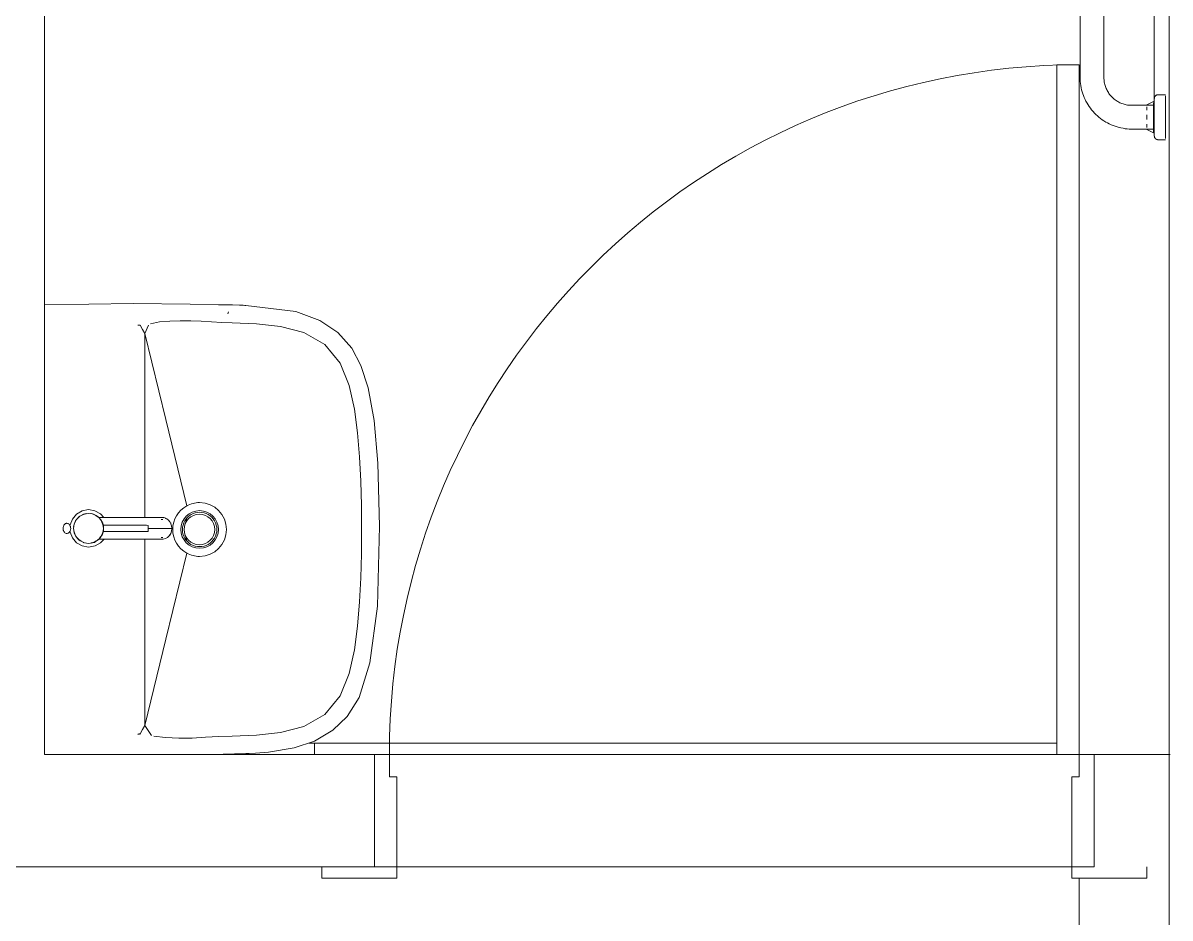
# Model space of a CAD drawing. Header units: millimetres. Extents: x 565.4 to 596.6, y 239.2 to 280.8.
# Drawn here: x 573.306 to 574.836, y 263.442 to 264.636 of the extents above; entities that cross this region are included whole.
import ezdxf

# ---------------------------------------------------------------- set-up
doc = ezdxf.new("R2010")
doc.units = ezdxf.units.MM
doc.header["$LTSCALE"] = 75
for name, color, linetype, lineweight in [('A Arquitetura LRZ', 252, 'Continuous', 9), ('A Esquadrias LRZ', 252, 'Continuous', 9), ('A Mobiliário LRZ', 253, 'Continuous', 9)]:
    doc.layers.add(name, color=color, linetype=linetype, lineweight=lineweight)

msp = doc.modelspace()

# ---------------------------------------------------------------- linework, layer by layer
at = {"layer": 'A Arquitetura LRZ'}
for p, q in [((573.3348, 263.6604), (573.3348, 265.6604)), ((574.8348, 265.6604), (574.8348, 263.5104)), ((573.7748, 263.6604), (573.3348, 263.6604)), ((573.7748, 263.5104), (573.7748, 263.6604)), ((574.8348, 263.6604), (574.7348, 263.6604)), ((574.7348, 263.6604), (574.7348, 263.5104)), ((574.8348, 263.6604), (574.8358, 263.6604)), ((573.1048, 263.5104), (573.7748, 263.5104))]:
    msp.add_line(p, q, dxfattribs=at)
at = {"layer": 'A Esquadrias LRZ'}
for p, q in [((574.8148, 264.5342), (574.8148, 264.6854)), ((574.6848, 264.5804), (574.7148, 264.5804)), ((574.6848, 263.6604), (574.6848, 264.5804)), ((574.7148, 264.5804), (574.7148, 263.6604)), ((574.8348, 262.1163), (574.8348, 264.4866)), ((573.6879, 263.6754), (573.6948, 263.6754)), ((573.6948, 263.6604), (573.6948, 263.6754)), ((573.6948, 263.6754), (573.7948, 263.6754)), ((573.7948, 263.6754), (574.6848, 263.6754)), ((573.7948, 263.6754), (573.7948, 263.6604)), ((573.7748, 263.6604), (573.7948, 263.6604)), ((573.7948, 263.6604), (573.7748, 263.6604)), ((573.7948, 263.6604), (574.7148, 263.6604)), ((573.7948, 263.6304), (573.7948, 263.6604)), ((574.7148, 263.6604), (574.6848, 263.6604)), ((574.7148, 263.6604), (574.7148, 263.6304)), ((574.7148, 263.6604), (574.7348, 263.6604)), ((574.7348, 263.6604), (574.7148, 263.6604)), ((573.8048, 263.6304), (573.7948, 263.6304)), ((573.8048, 263.5104), (573.8048, 263.6304)), ((574.7048, 263.6304), (574.7048, 263.5104)), ((574.7148, 263.6304), (574.7048, 263.6304)), ((573.7048, 263.4954), (573.7048, 263.5104)), ((573.8048, 263.5104), (573.7748, 263.5104)), ((573.7748, 263.5104), (573.8048, 263.5104)), ((574.7048, 263.5104), (573.8048, 263.5104)), ((573.8048, 263.5104), (573.8048, 263.4954)), ((574.7348, 263.5104), (574.7048, 263.5104)), ((574.7048, 263.5104), (574.7348, 263.5104)), ((574.7048, 263.4954), (574.7048, 263.5104)), ((574.8048, 263.5104), (574.8048, 263.4954)), ((573.8048, 263.4954), (573.7048, 263.4954)), ((574.8048, 263.4954), (574.7048, 263.4954)), ((574.7148, 263.4954), (574.7148, 262.1163))]:
    msp.add_line(p, q, dxfattribs=at)
msp.add_arc((574.7148, 263.6604), 0.92, 90, 180, dxfattribs=at)
at = {"layer": 'A Mobiliário LRZ'}
for p, q in [((574.716, 265.2574), (574.716, 264.5634)), ((574.7477, 264.5634), (574.7477, 264.6944)), ((574.716, 264.5634), (574.716, 264.5607)), ((574.716, 264.5607), (574.7162, 264.5579)), ((574.7162, 264.5579), (574.7165, 264.5552)), ((574.7165, 264.5552), (574.7168, 264.5525)), ((574.7168, 264.5525), (574.7173, 264.5498)), ((574.7477, 264.563), (574.7477, 264.5634)), ((574.7477, 264.5615), (574.7477, 264.563)), ((574.7478, 264.5601), (574.7477, 264.5615)), ((574.748, 264.5586), (574.7478, 264.5601)), ((574.7482, 264.5571), (574.748, 264.5586)), ((574.7485, 264.5557), (574.7482, 264.5571)), ((574.7488, 264.5542), (574.7485, 264.5557)), ((574.7492, 264.5528), (574.7488, 264.5542)), ((574.7497, 264.5514), (574.7492, 264.5528)), ((574.7502, 264.55), (574.7497, 264.5514)), ((574.7173, 264.5498), (574.7179, 264.5471)), ((574.7179, 264.5471), (574.7186, 264.5444)), ((574.7186, 264.5444), (574.7195, 264.5418)), ((574.7195, 264.5418), (574.7204, 264.5392)), ((574.7204, 264.5392), (574.7214, 264.5366)), ((574.7214, 264.5366), (574.7225, 264.5341)), ((574.7508, 264.5486), (574.7502, 264.55)), ((574.7514, 264.5472), (574.7508, 264.5486)), ((574.7521, 264.5459), (574.7514, 264.5472)), ((574.7528, 264.5446), (574.7521, 264.5459)), ((574.7536, 264.5433), (574.7528, 264.5446)), ((574.7544, 264.5421), (574.7536, 264.5433)), ((574.7553, 264.5409), (574.7544, 264.5421)), ((574.7562, 264.5397), (574.7553, 264.5409)), ((574.7572, 264.5386), (574.7562, 264.5397)), ((574.7582, 264.5375), (574.7572, 264.5386)), ((574.7592, 264.5365), (574.7582, 264.5375)), ((574.7603, 264.5355), (574.7592, 264.5365)), ((574.7615, 264.5345), (574.7603, 264.5355)), ((574.8148, 264.5354), (574.8149, 264.5356)), ((574.8148, 264.5353), (574.8148, 264.5354)), ((574.8148, 264.5354), (574.8148, 264.5354)), ((574.8148, 264.5354), (574.8148, 264.5354)), ((574.8148, 264.5354), (574.8148, 264.5354)), ((574.8148, 264.5354), (574.8148, 264.5353)), ((574.8148, 264.5352), (574.8148, 264.5353)), ((574.8148, 264.5353), (574.8148, 264.5352)), ((574.8148, 264.535), (574.8148, 264.5352)), ((574.8148, 264.5352), (574.8148, 264.5351)), ((574.8148, 264.5351), (574.8148, 264.5349)), ((574.8148, 264.5349), (574.8148, 264.535)), ((574.8148, 264.5349), (574.8148, 264.5347)), ((574.8149, 264.5364), (574.815, 264.5366)), ((574.8149, 264.5362), (574.8149, 264.5364)), ((574.8149, 264.536), (574.8149, 264.5362)), ((574.8149, 264.5358), (574.8149, 264.536)), ((574.8149, 264.5356), (574.8149, 264.5358)), ((574.815, 264.5368), (574.8151, 264.537)), ((574.815, 264.5366), (574.815, 264.5368)), ((574.8151, 264.537), (574.8152, 264.5372)), ((574.8152, 264.5374), (574.8153, 264.5375)), ((574.8152, 264.5372), (574.8152, 264.5374)), ((574.8153, 264.5375), (574.8154, 264.5377)), ((574.8154, 264.5377), (574.8155, 264.5379)), ((574.8155, 264.5379), (574.8156, 264.5381)), ((574.8156, 264.5381), (574.8157, 264.5382)), ((574.8157, 264.5382), (574.8158, 264.5384)), ((574.8158, 264.5384), (574.816, 264.5385)), ((574.816, 264.5385), (574.8161, 264.5387)), ((574.8161, 264.5387), (574.8162, 264.5388)), ((574.8162, 264.5388), (574.8164, 264.539)), ((574.8164, 264.539), (574.8165, 264.5391)), ((574.8165, 264.5391), (574.8167, 264.5393)), ((574.8167, 264.5393), (574.8168, 264.5394)), ((574.8168, 264.5394), (574.817, 264.5395)), ((574.817, 264.5395), (574.8171, 264.5396)), ((574.8171, 264.5396), (574.8173, 264.5397)), ((574.8173, 264.5397), (574.8175, 264.5398)), ((574.8175, 264.5398), (574.8177, 264.5399)), ((574.8177, 264.5399), (574.8178, 264.54)), ((574.8178, 264.54), (574.818, 264.5401)), ((574.818, 264.5401), (574.8182, 264.5401)), ((574.8182, 264.5401), (574.8184, 264.5402)), ((574.8184, 264.5402), (574.8186, 264.5402)), ((574.8186, 264.5402), (574.8188, 264.5403)), ((574.8188, 264.5403), (574.819, 264.5403)), ((574.819, 264.5403), (574.8192, 264.5404)), ((574.8192, 264.5404), (574.8194, 264.5404)), ((574.8194, 264.5404), (574.8196, 264.5404)), ((574.8196, 264.5404), (574.8198, 264.5404)), ((574.8298, 264.5404), (574.8198, 264.5404)), ((574.8198, 264.5404), (574.8198, 264.5404)), ((574.8298, 264.5104), (574.8298, 264.5389)), ((574.7225, 264.5341), (574.7237, 264.5316)), ((574.7237, 264.5316), (574.7251, 264.5292)), ((574.7251, 264.5292), (574.7265, 264.5268)), ((574.7265, 264.5268), (574.728, 264.5245)), ((574.728, 264.5245), (574.7296, 264.5223)), ((574.7296, 264.5223), (574.7313, 264.5201)), ((574.7313, 264.5201), (574.7331, 264.518)), ((574.7626, 264.5336), (574.7615, 264.5345)), ((574.7639, 264.5327), (574.7626, 264.5336)), ((574.7651, 264.5319), (574.7639, 264.5327)), ((574.7664, 264.5312), (574.7651, 264.5319)), ((574.7677, 264.5305), (574.7664, 264.5312)), ((574.769, 264.5298), (574.7677, 264.5305)), ((574.7704, 264.5292), (574.769, 264.5298)), ((574.7717, 264.5286), (574.7704, 264.5292)), ((574.7731, 264.5281), (574.7717, 264.5286)), ((574.7746, 264.5277), (574.7731, 264.5281)), ((574.776, 264.5273), (574.7746, 264.5277)), ((574.7775, 264.527), (574.776, 264.5273)), ((574.7789, 264.5267), (574.7775, 264.527)), ((574.7804, 264.5265), (574.7789, 264.5267)), ((574.7819, 264.5264), (574.7804, 264.5265)), ((574.7834, 264.5263), (574.7819, 264.5264)), ((574.7848, 264.5263), (574.7834, 264.5263)), ((574.8148, 264.5263), (574.7848, 264.5263)), ((574.8138, 264.5313), (574.8048, 264.5271)), ((574.8048, 264.5271), (574.8048, 264.5267)), ((574.8048, 264.5242), (574.8048, 264.5198)), ((574.8148, 264.5313), (574.8138, 264.5313)), ((574.8138, 264.5302), (574.8138, 264.5104)), ((574.8148, 264.5346), (574.8148, 264.5349)), ((574.8148, 264.5347), (574.8148, 264.5344)), ((574.8148, 264.5344), (574.8148, 264.5346)), ((574.8148, 264.534), (574.8148, 264.5344)), ((574.8148, 264.5344), (574.8148, 264.5341)), ((574.8148, 264.5341), (574.8148, 264.5338)), ((574.8148, 264.5337), (574.8148, 264.534)), ((574.8148, 264.5338), (574.8148, 264.5334)), ((574.8148, 264.5333), (574.8148, 264.5337)), ((574.8148, 264.5334), (574.8148, 264.533)), ((574.8148, 264.5329), (574.8148, 264.5333)), ((574.8148, 264.533), (574.8148, 264.5326)), ((574.8148, 264.5325), (574.8148, 264.5329)), ((574.8148, 264.5326), (574.8148, 264.5321)), ((574.8148, 264.532), (574.8148, 264.5325)), ((574.8148, 264.5321), (574.8148, 264.5316)), ((574.8148, 264.5314), (574.8148, 264.532)), ((574.8148, 264.5316), (574.8148, 264.531)), ((574.8148, 264.5309), (574.8148, 264.5314)), ((574.8148, 264.531), (574.8148, 264.5305)), ((574.8148, 264.5303), (574.8148, 264.5309)), ((574.8148, 264.5305), (574.8148, 264.5298)), ((574.8148, 264.5298), (574.8148, 264.5292)), ((574.8148, 264.5292), (574.8148, 264.5285)), ((574.8148, 264.5285), (574.8148, 264.5278)), ((574.8148, 264.5278), (574.8148, 264.5271)), ((574.8148, 264.5271), (574.8148, 264.5263)), ((574.8148, 264.5263), (574.8148, 264.5255)), ((574.8148, 264.5255), (574.8148, 264.5247)), ((574.8148, 264.5247), (574.8148, 264.5239)), ((574.8148, 264.5239), (574.8148, 264.5231)), ((574.8148, 264.5231), (574.8148, 264.5222)), ((574.8148, 264.5222), (574.8148, 264.5213)), ((574.8148, 264.5213), (574.8148, 264.5204)), ((574.8148, 264.5204), (574.8148, 264.5195)), ((574.7331, 264.518), (574.7349, 264.516)), ((574.7349, 264.516), (574.7369, 264.514)), ((574.7369, 264.514), (574.7389, 264.5121)), ((574.7389, 264.5121), (574.741, 264.5103)), ((574.741, 264.5103), (574.7431, 264.5086)), ((574.7431, 264.5086), (574.7453, 264.507)), ((574.7453, 264.507), (574.7476, 264.5055)), ((574.7476, 264.5055), (574.75, 264.504)), ((574.8048, 264.5135), (574.8048, 264.5104)), ((574.8048, 264.5104), (574.8048, 264.5073)), ((574.8138, 264.5104), (574.8138, 264.4906)), ((574.8148, 264.5195), (574.8148, 264.5185)), ((574.8148, 264.5185), (574.8148, 264.5176)), ((574.8148, 264.5176), (574.8148, 264.5166)), ((574.8148, 264.5166), (574.8148, 264.5156)), ((574.8148, 264.5156), (574.8148, 264.5147)), ((574.8148, 264.5147), (574.8148, 264.5137)), ((574.8148, 264.5137), (574.8148, 264.5127)), ((574.8148, 264.5127), (574.8148, 264.5117)), ((574.8148, 264.5117), (574.8148, 264.5107)), ((574.8148, 264.5107), (574.8148, 264.5104)), ((574.8148, 264.5104), (574.8148, 264.5094)), ((574.8148, 264.5094), (574.8148, 264.5084)), ((574.8148, 264.5084), (574.8148, 264.5074)), ((574.8148, 264.5074), (574.8148, 264.5064)), ((574.8148, 264.5064), (574.8148, 264.5054)), ((574.8148, 264.5054), (574.8148, 264.5045)), ((574.8148, 264.5045), (574.8148, 264.5035)), ((574.8298, 264.4819), (574.8298, 264.5104)), ((574.75, 264.504), (574.7524, 264.5027)), ((574.7524, 264.5027), (574.7548, 264.5014)), ((574.7548, 264.5014), (574.7573, 264.5003)), ((574.7573, 264.5003), (574.7599, 264.4992)), ((574.7599, 264.4992), (574.7625, 264.4983)), ((574.7625, 264.4983), (574.7651, 264.4974)), ((574.7651, 264.4974), (574.7678, 264.4967)), ((574.7678, 264.4967), (574.7704, 264.4961)), ((574.7704, 264.4961), (574.7731, 264.4956)), ((574.7731, 264.4956), (574.7759, 264.4951)), ((574.7759, 264.4951), (574.7786, 264.4948)), ((574.7786, 264.4948), (574.7813, 264.4946)), ((574.7813, 264.4946), (574.7841, 264.4946)), ((574.7841, 264.4946), (574.7848, 264.4946)), ((574.7848, 264.4946), (574.8148, 264.4946)), ((574.8048, 264.5011), (574.8048, 264.4966)), ((574.8048, 264.4941), (574.8048, 264.4938)), ((574.8048, 264.4938), (574.8138, 264.4896)), ((574.8138, 264.4896), (574.8148, 264.4896)), ((574.8148, 264.5035), (574.8148, 264.5025)), ((574.8148, 264.5025), (574.8148, 264.5016)), ((574.8148, 264.5016), (574.8148, 264.5007)), ((574.8148, 264.5007), (574.8148, 264.4998)), ((574.8148, 264.4998), (574.8148, 264.4989)), ((574.8148, 264.4989), (574.8148, 264.498)), ((574.8148, 264.498), (574.8148, 264.4971)), ((574.8148, 264.4971), (574.8148, 264.4963)), ((574.8148, 264.4963), (574.8148, 264.4955)), ((574.8148, 264.4955), (574.8148, 264.4947)), ((574.8148, 264.4947), (574.8148, 264.4939)), ((574.8148, 264.4939), (574.8148, 264.4932)), ((574.8148, 264.4932), (574.8148, 264.4925)), ((574.8148, 264.4925), (574.8148, 264.4918)), ((574.8148, 264.4918), (574.8148, 264.4911)), ((574.8148, 264.4911), (574.8148, 264.4905)), ((574.8148, 264.4905), (574.8148, 264.4899)), ((574.8148, 264.4898), (574.8148, 264.4904)), ((574.8148, 264.4899), (574.8148, 264.4894)), ((574.8148, 264.4892), (574.8148, 264.4898)), ((574.8148, 264.4894), (574.8148, 264.4888)), ((574.8148, 264.4887), (574.8148, 264.4892)), ((574.8148, 264.4888), (574.8148, 264.4884)), ((574.8148, 264.4882), (574.8148, 264.4887)), ((574.8148, 264.4884), (574.8148, 264.4879)), ((574.8148, 264.4878), (574.8148, 264.4882)), ((574.8148, 264.4879), (574.8148, 264.4875)), ((574.8148, 264.4874), (574.8148, 264.4878)), ((574.8148, 264.4875), (574.8148, 264.4871)), ((574.8148, 264.487), (574.8148, 264.4874)), ((574.8148, 264.4871), (574.8148, 264.4868)), ((574.8148, 264.4867), (574.8148, 264.487)), ((574.8148, 264.4868), (574.8148, 264.4865)), ((574.8148, 264.4864), (574.8148, 264.4867)), ((574.8148, 264.4865), (574.8148, 264.4862)), ((574.8148, 264.4861), (574.8148, 264.4864)), ((574.8148, 264.4862), (574.8148, 264.486)), ((574.8148, 264.4859), (574.8148, 264.4861)), ((574.8148, 264.486), (574.8148, 264.4858)), ((574.8148, 264.4857), (574.8148, 264.4859)), ((574.8148, 264.4858), (574.8148, 264.4856)), ((574.8148, 264.4856), (574.8148, 264.4857)), ((574.8148, 264.4856), (574.8148, 264.4855)), ((574.8148, 264.4855), (574.8148, 264.4856)), ((574.8148, 264.4855), (574.8148, 264.4854)), ((574.8148, 264.4854), (574.8148, 264.4855)), ((574.8148, 264.4853), (574.8148, 264.4854)), ((574.8148, 264.4854), (574.8148, 264.4854)), ((574.8148, 264.4854), (574.8148, 264.4854)), ((574.8148, 264.4854), (574.8148, 264.4854)), ((574.8149, 264.4851), (574.8148, 264.4853)), ((574.8149, 264.485), (574.8149, 264.4851)), ((574.8149, 264.4848), (574.8149, 264.485)), ((574.8149, 264.4846), (574.8149, 264.4848)), ((574.815, 264.4844), (574.8149, 264.4846)), ((574.815, 264.4842), (574.815, 264.4844)), ((574.8151, 264.484), (574.815, 264.4842)), ((574.8151, 264.4838), (574.8151, 264.484)), ((574.8152, 264.4836), (574.8151, 264.4838)), ((574.8153, 264.4834), (574.8152, 264.4836)), ((574.8153, 264.4832), (574.8153, 264.4834)), ((574.8154, 264.483), (574.8153, 264.4832)), ((574.8155, 264.4829), (574.8154, 264.483)), ((574.8156, 264.4827), (574.8155, 264.4829)), ((574.8158, 264.4825), (574.8156, 264.4827)), ((574.8159, 264.4824), (574.8158, 264.4825)), ((574.816, 264.4822), (574.8159, 264.4824)), ((574.8161, 264.4821), (574.816, 264.4822)), ((574.8163, 264.4819), (574.8161, 264.4821)), ((574.8164, 264.4818), (574.8163, 264.4819)), ((574.8165, 264.4816), (574.8164, 264.4818)), ((574.8167, 264.4815), (574.8165, 264.4816)), ((574.8169, 264.4814), (574.8167, 264.4815)), ((574.817, 264.4813), (574.8169, 264.4814)), ((574.8172, 264.4812), (574.817, 264.4813)), ((574.8174, 264.4811), (574.8172, 264.4812)), ((574.8175, 264.481), (574.8174, 264.4811)), ((574.8177, 264.4809), (574.8175, 264.481)), ((574.8179, 264.4808), (574.8177, 264.4809)), ((574.8181, 264.4807), (574.8179, 264.4808)), ((574.8183, 264.4807), (574.8181, 264.4807)), ((574.8185, 264.4806), (574.8183, 264.4807)), ((574.8187, 264.4805), (574.8185, 264.4806)), ((574.8189, 264.4805), (574.8187, 264.4805)), ((574.819, 264.4805), (574.8189, 264.4805)), ((574.8192, 264.4804), (574.819, 264.4805)), ((574.8194, 264.4804), (574.8192, 264.4804)), ((574.8196, 264.4804), (574.8194, 264.4804)), ((574.8198, 264.4804), (574.8196, 264.4804)), ((574.8198, 264.4804), (574.8298, 264.4804)), ((573.3348, 264.2602), (573.4532, 264.262)), ((573.4532, 264.262), (573.529, 264.2611)), ((573.529, 264.2611), (573.5668, 264.2603)), ((573.5668, 264.2603), (573.5857, 264.2599)), ((573.5857, 264.2599), (573.5952, 264.2596)), ((573.5952, 264.2596), (573.5999, 264.2595)), ((573.5999, 264.2595), (573.6023, 264.2594)), ((573.6023, 264.2594), (573.6029, 264.2593)), ((573.6029, 264.2593), (573.6033, 264.2593)), ((573.6033, 264.2593), (573.6701, 264.2512)), ((573.6701, 264.2512), (573.702, 264.2393)), ((573.461, 264.233), (573.4595, 264.233)), ((573.4621, 264.233), (573.461, 264.233)), ((573.4625, 264.233), (573.4621, 264.233)), ((573.4656, 264.2274), (573.4625, 264.233)), ((573.4738, 264.2328), (573.4687, 264.2218)), ((573.4883, 264.2373), (573.4763, 264.2346)), ((573.5021, 264.2385), (573.4883, 264.2373)), ((573.516, 264.2389), (573.5021, 264.2385)), ((573.5299, 264.2387), (573.516, 264.2389)), ((573.5438, 264.2381), (573.5299, 264.2387)), ((573.5576, 264.2373), (573.5438, 264.2381)), ((573.5715, 264.2366), (573.5576, 264.2373)), ((573.5854, 264.2361), (573.5715, 264.2366)), ((573.6176, 264.2349), (573.5854, 264.2361)), ((573.6497, 264.2314), (573.6176, 264.2349)), ((573.6809, 264.2231), (573.6497, 264.2314)), ((573.702, 264.2393), (573.7259, 264.223)), ((573.4687, 264.2218), (573.4656, 264.2274)), ((573.4968, 264.1069), (573.4687, 264.2218)), ((573.4687, 264.2218), (573.4687, 264.1564)), ((573.7089, 264.2073), (573.6809, 264.2231)), ((573.7259, 264.223), (573.7446, 264.2023)), ((573.7291, 264.1824), (573.7089, 264.2073)), ((573.7446, 264.2023), (573.7569, 264.1793)), ((573.7412, 264.1526), (573.7291, 264.1824)), ((573.7569, 264.1793), (573.7665, 264.1494)), ((573.4687, 264.1564), (573.4687, 264.0911)), ((573.7482, 264.1211), (573.7412, 264.1526)), ((573.7665, 264.1494), (573.7746, 264.1057)), ((573.5248, 263.992), (573.4968, 264.1069)), ((573.7525, 264.0892), (573.7482, 264.1211)), ((573.7746, 264.1057), (573.7796, 264.0487)), ((573.4687, 264.0911), (573.4687, 264.0258)), ((573.7552, 264.0571), (573.7525, 264.0892)), ((573.7568, 264.0249), (573.7552, 264.0571)), ((573.7796, 264.0487), (573.7818, 263.965)), ((573.4687, 264.0258), (573.4687, 263.9763)), ((573.7575, 263.9926), (573.7568, 264.0249)), ((573.3851, 263.9853), (573.3776, 263.981)), ((573.3936, 263.9869), (573.3851, 263.9853)), ((573.4022, 263.9854), (573.3936, 263.9869)), ((573.4097, 263.9811), (573.4022, 263.9854)), ((573.7577, 263.9604), (573.7575, 263.9926)), ((573.3721, 263.9743), (573.3692, 263.9667)), ((573.3776, 263.981), (573.3721, 263.9743)), ((573.3776, 263.9736), (573.3747, 263.968)), ((573.3775, 263.9736), (573.3747, 263.968)), ((573.3753, 263.9697), (573.3764, 263.9719)), ((573.3753, 263.9697), (573.3764, 263.9718)), ((573.3764, 263.9719), (573.3778, 263.9739)), ((573.3764, 263.9718), (573.3778, 263.9739)), ((573.382, 263.978), (573.3775, 263.9736)), ((573.382, 263.9781), (573.3776, 263.9736)), ((573.3788, 263.9752), (573.3809, 263.9772)), ((573.3788, 263.9752), (573.3808, 263.9771)), ((573.3808, 263.9771), (573.3815, 263.9777)), ((573.3809, 263.9772), (573.3815, 263.9777)), ((573.3875, 263.9809), (573.382, 263.9781)), ((573.3875, 263.9809), (573.382, 263.978)), ((573.3831, 263.9788), (573.3869, 263.9807)), ((573.3831, 263.9788), (573.3868, 263.9806)), ((573.3868, 263.9806), (573.391, 263.9817)), ((573.3937, 263.9819), (573.3875, 263.9809)), ((573.3911, 263.9815), (573.3875, 263.9809)), ((573.3886, 263.9812), (573.391, 263.9817)), ((573.3988, 263.9812), (573.3937, 263.9819)), ((573.3969, 263.9816), (573.4005, 263.9807)), ((573.397, 263.9816), (573.4005, 263.9807)), ((573.4036, 263.9792), (573.3988, 263.9812)), ((573.4005, 263.9807), (573.4023, 263.9799)), ((573.4005, 263.9807), (573.4023, 263.9799)), ((573.4037, 263.9792), (573.4026, 263.9795)), ((573.4078, 263.976), (573.4036, 263.9792)), ((573.4046, 263.9783), (573.4037, 263.9792)), ((573.405, 263.9783), (573.4065, 263.9772)), ((573.405, 263.9783), (573.4065, 263.9772)), ((573.4065, 263.9772), (573.4077, 263.9762)), ((573.4065, 263.9772), (573.4076, 263.9762)), ((573.4911, 263.9764), (573.4075, 263.9764)), ((573.4075, 263.9764), (573.4451, 263.9764)), ((573.411, 263.9719), (573.4078, 263.976)), ((573.4139, 263.9766), (573.4097, 263.9811)), ((573.4115, 263.9699), (573.411, 263.9719)), ((573.413, 263.9671), (573.411, 263.9719)), ((573.411, 263.9719), (573.4134, 263.9654)), ((573.4112, 263.9714), (573.4134, 263.9654)), ((573.4927, 263.9763), (573.49, 263.9764)), ((573.4928, 263.9739), (573.4905, 263.9739)), ((573.4954, 263.9758), (573.4927, 263.9763)), ((573.498, 263.9746), (573.4954, 263.9758)), ((573.5003, 263.973), (573.498, 263.9746)), ((573.5022, 263.9708), (573.5003, 263.973)), ((573.5036, 263.9681), (573.5022, 263.9708)), ((573.3692, 263.957), (573.3721, 263.9493)), ((573.3747, 263.968), (573.3737, 263.9619)), ((573.3737, 263.9619), (573.3744, 263.9567)), ((573.3738, 263.9638), (573.374, 263.9653)), ((573.3739, 263.9646), (573.374, 263.9653)), ((573.374, 263.9584), (573.3739, 263.9592)), ((573.3741, 263.9583), (573.3739, 263.9592)), ((573.374, 263.9653), (573.3744, 263.967)), ((573.374, 263.9653), (573.3744, 263.967)), ((573.3764, 263.9519), (573.374, 263.9584)), ((573.3741, 263.9595), (573.3747, 263.9557)), ((573.3764, 263.9518), (573.3741, 263.9583)), ((573.3747, 263.968), (573.3742, 263.9645)), ((573.3744, 263.9567), (573.3765, 263.9518)), ((573.3747, 263.9557), (573.3765, 263.9523)), ((573.4109, 263.9524), (573.4122, 263.9543)), ((573.4134, 263.9583), (573.411, 263.9519)), ((573.411, 263.9519), (573.413, 263.9567)), ((573.4122, 263.9543), (573.4128, 263.9573)), ((573.4133, 263.9582), (573.4127, 263.9559)), ((573.4137, 263.9619), (573.413, 263.9671)), ((573.4132, 263.9636), (573.413, 263.9642)), ((573.413, 263.9567), (573.4137, 263.9619)), ((573.4131, 263.9588), (573.4133, 263.9598)), ((573.4651, 263.9661), (573.4132, 263.9661)), ((573.4132, 263.9576), (573.465, 263.9576)), ((573.4134, 263.9654), (573.4135, 263.9645)), ((573.4134, 263.9653), (573.4135, 263.9645)), ((573.4135, 263.9596), (573.4134, 263.9585)), ((573.4135, 263.9592), (573.4134, 263.9585)), ((573.4731, 263.9658), (573.4731, 263.9653)), ((573.4731, 263.9653), (573.4731, 263.9646)), ((573.4731, 263.9646), (573.4731, 263.9638)), ((573.4731, 263.9638), (573.4731, 263.9629)), ((573.4731, 263.9629), (573.4731, 263.9619)), ((573.4731, 263.9619), (573.5048, 263.9619)), ((573.4731, 263.9619), (573.4731, 263.9609)), ((573.4731, 263.9609), (573.4731, 263.9599)), ((573.4731, 263.9599), (573.4731, 263.9591)), ((573.4731, 263.9591), (573.4731, 263.9584)), ((573.4731, 263.9584), (573.4731, 263.9579)), ((573.5014, 263.952), (573.5032, 263.9549)), ((573.5032, 263.9549), (573.5044, 263.9582)), ((573.5045, 263.9651), (573.5036, 263.9681)), ((573.5044, 263.9582), (573.5048, 263.9619)), ((573.5048, 263.9619), (573.5045, 263.9651)), ((573.7575, 263.9281), (573.7577, 263.9604)), ((573.7818, 263.965), (573.7788, 263.8583)), ((573.3777, 263.9427), (573.3721, 263.9493)), ((573.3765, 263.9518), (573.3796, 263.9477)), ((573.3773, 263.9507), (573.3776, 263.9501)), ((573.3776, 263.9501), (573.382, 263.9457)), ((573.3852, 263.9384), (573.3777, 263.9427)), ((573.3809, 263.9466), (573.3788, 263.9486)), ((573.3809, 263.9465), (573.3788, 263.9486)), ((573.3796, 263.9477), (573.3837, 263.9446)), ((573.3815, 263.946), (573.3809, 263.9466)), ((573.3825, 263.9453), (573.3809, 263.9465)), ((573.382, 263.9457), (573.3832, 263.9451)), ((573.3837, 263.9446), (573.3885, 263.9426)), ((573.3938, 263.9369), (573.3852, 263.9384)), ((573.3861, 263.9436), (573.3875, 263.9429)), ((573.3869, 263.9431), (573.3861, 263.9434)), ((573.3869, 263.9431), (573.3861, 263.9434)), ((573.3876, 263.9428), (573.3869, 263.9431)), ((573.3885, 263.9426), (573.3937, 263.9419)), ((573.3895, 263.9425), (573.3908, 263.9423)), ((573.3937, 263.9419), (573.3989, 263.9426)), ((573.4023, 263.9384), (573.3938, 263.9369)), ((573.4005, 263.9431), (573.397, 263.9422)), ((573.3971, 263.9426), (573.4013, 263.9434)), ((573.4006, 263.9431), (573.3972, 263.9422)), ((573.3989, 263.9426), (573.4037, 263.9446)), ((573.4065, 263.9466), (573.4005, 263.9431)), ((573.4066, 263.9466), (573.4006, 263.9431)), ((573.4013, 263.9434), (573.404, 263.9452)), ((573.4098, 263.9428), (573.4023, 263.9384)), ((573.4037, 263.9446), (573.4078, 263.9477)), ((573.406, 263.9465), (573.4078, 263.9477)), ((573.4074, 263.9473), (573.4065, 263.9466)), ((573.4085, 263.9485), (573.4066, 263.9466)), ((573.4074, 263.9473), (573.4911, 263.9473)), ((573.4075, 263.9474), (573.4487, 263.9474)), ((573.4078, 263.9477), (573.411, 263.9519)), ((573.4078, 263.9477), (573.4098, 263.9507)), ((573.4098, 263.9501), (573.409, 263.949)), ((573.4098, 263.9501), (573.409, 263.949)), ((573.4139, 263.9472), (573.4098, 263.9428)), ((573.4118, 263.9535), (573.4111, 263.9521)), ((573.4687, 263.9474), (573.4687, 263.8951)), ((573.49, 263.9474), (573.4931, 263.9475)), ((573.4905, 263.9499), (573.4928, 263.9499)), ((573.4931, 263.9475), (573.4962, 263.9483)), ((573.4962, 263.9483), (573.499, 263.9498)), ((573.499, 263.9498), (573.5014, 263.952)), ((573.4968, 263.8139), (573.5248, 263.9288)), ((573.5424, 263.9375), (573.5424, 263.9375)), ((573.5424, 263.9375), (573.5424, 263.9375)), ((573.5424, 263.9375), (573.5424, 263.9375)), ((573.5424, 263.9375), (573.5424, 263.9375)), ((573.5424, 263.9375), (573.5424, 263.9375)), ((573.5424, 263.9375), (573.5424, 263.9375)), ((573.5424, 263.9375), (573.5424, 263.9375)), ((573.5424, 263.9375), (573.5424, 263.9375)), ((573.5424, 263.9375), (573.5424, 263.9375)), ((573.5424, 263.9375), (573.5424, 263.9375)), ((573.7568, 263.8959), (573.7575, 263.9281)), ((573.4687, 263.8951), (573.4687, 263.8297)), ((573.7552, 263.8637), (573.7568, 263.8959)), ((573.7525, 263.8316), (573.7552, 263.8637)), ((573.7788, 263.8583), (573.769, 263.7823)), ((573.7482, 263.7997), (573.7525, 263.8316)), ((573.4687, 263.8297), (573.4687, 263.7644)), ((573.4687, 263.699), (573.4968, 263.8139)), ((573.7412, 263.7682), (573.7482, 263.7997)), ((573.769, 263.7823), (573.7547, 263.7364)), ((573.4687, 263.7644), (573.4687, 263.699)), ((573.7291, 263.7384), (573.7412, 263.7682)), ((573.7088, 263.7134), (573.7291, 263.7384)), ((573.7547, 263.7364), (573.7387, 263.7108)), ((573.6808, 263.6977), (573.7088, 263.7134)), ((573.7387, 263.7108), (573.7195, 263.6927)), ((573.4656, 263.6934), (573.4687, 263.699)), ((573.4687, 263.699), (573.4776, 263.6856)), ((573.6497, 263.6894), (573.6808, 263.6977)), ((573.4625, 263.6878), (573.4656, 263.6934)), ((573.4808, 263.6847), (573.4962, 263.6828)), ((573.4962, 263.6828), (573.514, 263.682)), ((573.514, 263.682), (573.5319, 263.6822)), ((573.5319, 263.6822), (573.5497, 263.6831)), ((573.5497, 263.6831), (573.5676, 263.684)), ((573.5676, 263.684), (573.5854, 263.6847)), ((573.5854, 263.6847), (573.6176, 263.6859)), ((573.6176, 263.6859), (573.6497, 263.6894)), ((573.7195, 263.6927), (573.6952, 263.6782)), ((573.6335, 263.6635), (573.6163, 263.6621)), ((573.6677, 263.669), (573.6335, 263.6635)), ((573.6952, 263.6782), (573.6677, 263.669)), ((573.3733, 263.6604), (573.3348, 263.6606)), ((573.6033, 263.6615), (573.558, 263.6604)), ((573.6077, 263.6617), (573.6033, 263.6615)), ((573.6163, 263.6621), (573.6077, 263.6617))]:
    msp.add_line(p, q, dxfattribs=at)
for centre, radius, start, end in [((573.5418, 263.9604), 0.0359, 118.344, 180), ((573.5418, 263.9604), 0.0251, 0, 180), ((573.5418, 263.9604), 0.0359, 90, 118.344), ((573.5418, 263.9604), 0.0359, 0, 90), ((573.5415, 263.9604), 0.0204, 0, 180), ((573.5418, 263.9604), 0.0359, 180, 241.656), ((573.5418, 263.9604), 0.0251, 180, 0), ((573.5415, 263.9604), 0.0204, 180, 0), ((573.5418, 263.9604), 0.0359, 270, 0), ((573.3995, 263.9604), 0.0175, 270, 279.2946), ((573.5418, 263.9604), 0.0359, 241.656, 270)]:
    msp.add_arc(centre, radius, start, end, dxfattribs=at)
for points, knots in [([(573.3348, 264.2586), (573.3348, 264.2588), (573.3348, 264.2591), (573.3348, 264.2597), (573.3348, 264.2601), (573.3348, 264.2603), (573.3348, 264.2602)], [0.2857143, 0.2857143, 0.2857143, 0.2857143, 0.4285714, 0.5714286, 0.7857143, 1, 1, 1, 1]), ([(573.4075, 263.9764), (573.4074, 263.9764), (573.4075, 263.9764), (573.4077, 263.9762), (573.4079, 263.976), (573.408, 263.9758), (573.4082, 263.9756), (573.4084, 263.9754), (573.4087, 263.975), (573.4091, 263.9746), (573.4093, 263.9743), (573.4095, 263.9741), (573.4096, 263.974), (573.4097, 263.9739), (573.4098, 263.9737), (573.41, 263.9733), (573.4104, 263.9728), (573.4107, 263.9723), (573.411, 263.9719), (573.4112, 263.9715), (573.4114, 263.9712), (573.4116, 263.9707), (573.4119, 263.9701), (573.4122, 263.9694), (573.4125, 263.9686), (573.4128, 263.9678), (573.413, 263.9669), (573.4132, 263.9663), (573.4133, 263.9659)], [0, 0, 0, 0, 0.0833333, 0.125, 0.1458333, 0.1666667, 0.1875, 0.2083333, 0.25, 0.2916667, 0.3125, 0.3229167, 0.3333333, 0.34375, 0.3541667, 0.375, 0.4166667, 0.4583333, 0.4791667, 0.5, 0.5208333, 0.5416667, 0.5833333, 0.625, 0.6666667, 0.7083333, 0.75, 0.8065723, 0.8065723, 0.8065723, 0.8065723]), ([(573.4098, 263.9737), (573.4097, 263.9739), (573.409, 263.9748), (573.4083, 263.9756), (573.4077, 263.9761)], [0.8680525, 0.8680525, 0.8680525, 0.8680525, 0.8928571, 0.9834293, 0.9834293, 0.9834293, 0.9834293]), ([(573.4135, 263.9648), (573.4134, 263.9653), (573.4132, 263.9664), (573.4128, 263.9679), (573.4125, 263.9688), (573.4123, 263.9691)], [0.5814025, 0.5814025, 0.5814025, 0.5814025, 0.625, 0.6785714, 0.706563, 0.706563, 0.706563, 0.706563]), ([(573.5232, 263.9693), (573.5232, 263.9694), (573.5233, 263.9695), (573.5233, 263.9698), (573.5234, 263.97), (573.5235, 263.9703), (573.5237, 263.9709), (573.5239, 263.9716), (573.5241, 263.9722), (573.5243, 263.9727), (573.5243, 263.973), (573.5244, 263.9733), (573.5245, 263.9736), (573.5245, 263.974), (573.5245, 263.9744), (573.5243, 263.9746), (573.5241, 263.9747), (573.524, 263.9747), (573.5239, 263.9747)], [0.2083333, 0.2083333, 0.2083333, 0.2083333, 0.2152778, 0.2222222, 0.2291667, 0.2361111, 0.25, 0.2777778, 0.3055556, 0.3194444, 0.3333333, 0.3472222, 0.3611111, 0.3888889, 0.4166667, 0.4444444, 0.4722222, 0.4867125, 0.4867125, 0.4867125, 0.4867125]), ([(573.3648, 263.9687), (573.3644, 263.9687), (573.3637, 263.9685), (573.3626, 263.9681), (573.3618, 263.9674), (573.3613, 263.9668), (573.3608, 263.9661), (573.3603, 263.965), (573.3597, 263.9632), (573.3597, 263.9613), (573.36, 263.9596), (573.3605, 263.9581), (573.3615, 263.9566), (573.363, 263.9554), (573.3642, 263.9551), (573.3648, 263.9551)], [-1, -1, -1, -1, -0.930556, -0.861111, -0.791667, -0.756944, -0.722222, -0.652778, -0.583333, -0.444444, -0.388889, -0.333333, -0.222222, -0.111111, 0, 0, 0, 0]), ([(573.3648, 263.9551), (573.3652, 263.9551), (573.3659, 263.9552), (573.367, 263.9557), (573.3677, 263.9563), (573.3683, 263.957), (573.3688, 263.9577), (573.3693, 263.9587), (573.3699, 263.9606), (573.3699, 263.9625), (573.3696, 263.9642), (573.3691, 263.9656), (573.3681, 263.9672), (573.3666, 263.9684), (573.3654, 263.9687), (573.3648, 263.9687)], [-1, -1, -1, -1, -0.930556, -0.861111, -0.791667, -0.756944, -0.722222, -0.652778, -0.583333, -0.444444, -0.388889, -0.333333, -0.222222, -0.111111, 0, 0, 0, 0]), ([(573.4134, 263.9583), (573.4132, 263.9575), (573.413, 263.9565), (573.4126, 263.9554), (573.4123, 263.9547), (573.4121, 263.9541), (573.4118, 263.9534), (573.4115, 263.9528), (573.4112, 263.9522), (573.4109, 263.9517), (573.4107, 263.9514), (573.4106, 263.9512), (573.4105, 263.9511)], [0.1711807, 0.1711807, 0.1711807, 0.1711807, 0.2857143, 0.3214286, 0.3571429, 0.3928571, 0.4285714, 0.4642857, 0.5, 0.5357143, 0.5535714, 0.5714286, 0.5714286, 0.5714286, 0.5714286]), ([(573.411, 263.952), (573.4111, 263.9521), (573.4115, 263.9527), (573.4118, 263.9534), (573.4121, 263.954)], [0.20402436, 0.20402436, 0.20402436, 0.20402436, 0.21428571, 0.2735518, 0.2735518, 0.2735518, 0.2735518]), ([(573.4124, 263.9548), (573.4126, 263.9555), (573.4131, 263.9568), (573.4133, 263.9582), (573.4134, 263.9589)], [0.2977306, 0.2977306, 0.2977306, 0.2977306, 0.3571429, 0.4168141, 0.4168141, 0.4168141, 0.4168141]), ([(573.4132, 263.9661), (573.4132, 263.9661), (573.4133, 263.9659), (573.4133, 263.9657), (573.4134, 263.9654), (573.4134, 263.9651), (573.4135, 263.9647), (573.4135, 263.9643), (573.4136, 263.9637), (573.4137, 263.9629), (573.4137, 263.9622), (573.4137, 263.9619)], [0.25, 0.25, 0.25, 0.25, 0.375, 0.4375, 0.5, 0.5625, 0.625, 0.6875, 0.75, 0.875, 1, 1, 1, 1]), ([(573.4137, 263.9619), (573.4137, 263.9615), (573.4137, 263.9608), (573.4136, 263.96), (573.4135, 263.9594), (573.4135, 263.959), (573.4134, 263.9587), (573.4134, 263.9583), (573.4133, 263.9581), (573.4132, 263.9578), (573.4132, 263.9577), (573.4132, 263.9576)], [0, 0, 0, 0, 0.125, 0.25, 0.3125, 0.375, 0.4375, 0.5, 0.5625, 0.625, 0.75, 0.75, 0.75, 0.75]), ([(573.4993, 263.95), (573.4997, 263.9503), (573.5006, 263.9511), (573.5019, 263.9525), (573.5029, 263.9541), (573.5036, 263.9556), (573.5041, 263.957), (573.5043, 263.9579), (573.5044, 263.9585)], [0.4285714, 0.4285714, 0.4285714, 0.4285714, 0.5, 0.5714286, 0.6785714, 0.7321429, 0.7857143, 0.8571429, 0.8571429, 0.8571429, 0.8571429]), ([(573.4103, 263.9507), (573.4102, 263.9506), (573.4099, 263.9502), (573.4095, 263.9497), (573.4092, 263.9493), (573.4091, 263.9491), (573.4088, 263.9488), (573.4084, 263.9484), (573.4081, 263.948), (573.4079, 263.9478), (573.4079, 263.9478)], [0.5982143, 0.5982143, 0.5982143, 0.5982143, 0.625, 0.6785714, 0.7053571, 0.71875, 0.7321429, 0.7857143, 0.8392857, 0.8526786, 0.8526786, 0.8526786, 0.8526786]), ([(573.5239, 263.946), (573.524, 263.946), (573.5241, 263.946), (573.5243, 263.9461), (573.5245, 263.9464), (573.5245, 263.9467), (573.5245, 263.9471), (573.5244, 263.9475), (573.5243, 263.9478), (573.5243, 263.9481), (573.5241, 263.9485), (573.5239, 263.9492), (573.5237, 263.9499), (573.5235, 263.9504), (573.5234, 263.9506), (573.5234, 263.9507)], [0.5132875, 0.5132875, 0.5132875, 0.5132875, 0.5277778, 0.5555556, 0.5833333, 0.6111111, 0.6388889, 0.6527778, 0.6666667, 0.6805556, 0.6944444, 0.7222222, 0.75, 0.7638889, 0.7708333, 0.7708333, 0.7708333, 0.7708333]), ([(573.4595, 263.6878), (573.4595, 263.6877), (573.4596, 263.6876), (573.4597, 263.6874), (573.4599, 263.6872), (573.4601, 263.6871), (573.4603, 263.6871), (573.4605, 263.6871), (573.4607, 263.6872), (573.4609, 263.6873), (573.461, 263.6875), (573.4612, 263.6876), (573.4613, 263.6877), (573.4615, 263.6878), (573.4616, 263.6878), (573.4618, 263.6877), (573.4619, 263.6876), (573.4621, 263.6876), (573.4622, 263.6875), (573.4623, 263.6875), (573.4624, 263.6876), (573.4625, 263.6877), (573.4625, 263.6878), (573.4625, 263.6878)], [0, 0, 0, 0, 0.027778, 0.083333, 0.138889, 0.194444, 0.236111, 0.277778, 0.319444, 0.361111, 0.402778, 0.4375, 0.472222, 0.527778, 0.5625, 0.611111, 0.652778, 0.694444, 0.75, 0.833333, 0.875, 0.916667, 1, 1, 1, 1]), ([(573.3348, 263.6606), (573.3348, 263.6606), (573.3348, 263.6607), (573.3348, 263.6612), (573.3348, 263.6617), (573.3348, 263.662), (573.3348, 263.6622)], [0, 0, 0, 0, 0.2857143, 0.4285714, 0.5714286, 0.7142857, 0.7142857, 0.7142857, 0.7142857])]:
    msp.add_open_spline(points, degree=3, knots=knots, dxfattribs=at)
for points in [[(573.5793, 264.2482), (573.5796, 264.2492), (573.5799, 264.2501), (573.5803, 264.2509)], [(573.5188, 263.9604), (573.5189, 263.9684), (573.528, 263.9843), (573.5557, 263.9843), (573.5649, 263.9684), (573.5648, 263.9604)], [(573.412, 263.9699), (573.4118, 263.9704), (573.4115, 263.971), (573.4112, 263.9715)], [(573.4939, 263.9761), (573.4937, 263.9762), (573.4935, 263.9762), (573.4932, 263.9763)], [(573.497, 263.9751), (573.4968, 263.9752), (573.4966, 263.9753), (573.4964, 263.9754)], [(573.5034, 263.9685), (573.5033, 263.9688), (573.5032, 263.9691), (573.503, 263.9694)], [(573.4137, 263.9619), (573.4137, 263.963), (573.4136, 263.9642), (573.4134, 263.9654)], [(573.4134, 263.9583), (573.4136, 263.9595), (573.4137, 263.9607), (573.4137, 263.9619)], [(573.4135, 263.9647), (573.4136, 263.9638), (573.4137, 263.9628), (573.4137, 263.9619)], [(573.4135, 263.9597), (573.4136, 263.96), (573.4136, 263.9603), (573.4136, 263.9606)], [(573.4136, 263.9631), (573.4136, 263.9633), (573.4136, 263.9636), (573.4136, 263.9638)], [(573.4137, 263.9619), (573.4137, 263.9612), (573.4136, 263.9605), (573.4136, 263.9599)], [(573.4641, 263.9661), (573.4671, 263.9661), (573.4701, 263.966), (573.4731, 263.9658)], [(573.4731, 263.9579), (573.4701, 263.9577), (573.4671, 263.9576), (573.4641, 263.9576)], [(573.5188, 263.9604), (573.5188, 263.9524), (573.528, 263.9365), (573.5556, 263.9365), (573.5648, 263.9524), (573.5648, 263.9604)], [(573.4078, 263.9477), (573.4084, 263.9483), (573.4091, 263.9491), (573.4097, 263.9499)]]:
    msp.add_open_spline(points, degree=3, dxfattribs=at)

doc.saveas('drawing.dxf')
